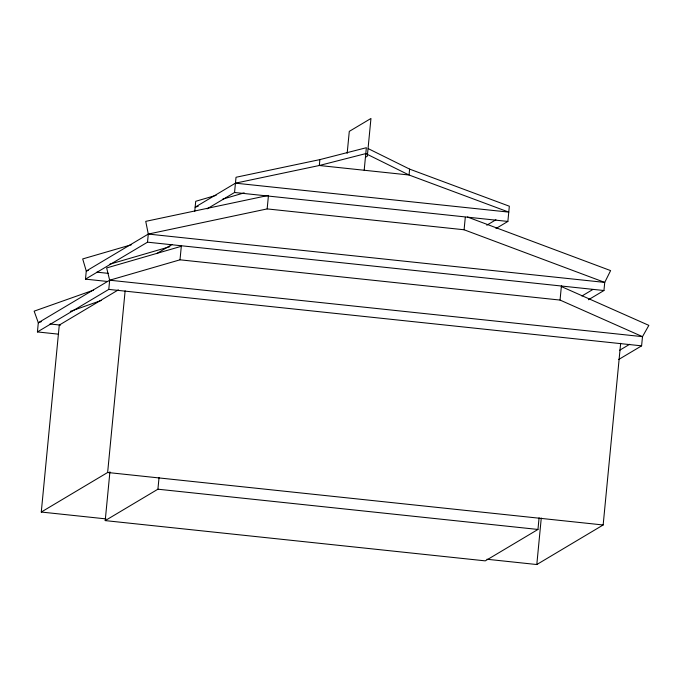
<?xml version="1.0" encoding="UTF-8"?>
<svg xmlns="http://www.w3.org/2000/svg" width="683" height="683" viewBox="0 0 683 683"><rect width="100%" height="100%" fill="white"/><g stroke="black" fill="none" stroke-linecap="round" stroke-linejoin="round"><path stroke-width="1.02" d="M58.61 334.175L37.428 331.929L38.308 322.743L34.15 311.158L93.434 290.164M106.002 518.901L41.279 512.045L59.276 325.082L118.364 289.865M107.726 281.498L85.486 279.142L86.271 271.031L82.694 258.934L131.571 244.702M37.428 331.929L108.785 289.404L109.664 280.209L106.65 267.941L181.311 246.298M41.279 512.045L107.641 472.491L125.134 290.813M539.083 517.782L537.965 529.453L485.263 560.863L105.216 520.608L109.92 471.799M85.486 279.142L147.519 242.175L148.296 234.064L145.735 221.36L267.42 195.611M105.216 520.608L157.918 489.199L159.045 477.528M41.313 321.676L38.308 322.743L109.664 280.209L180.005 259.813L181.379 245.59M194.749 211.329L195.714 201.289L216.152 195.321M207.069 208.87L234.551 192.486L236.019 177.264L319.883 159.609L366.353 147.707L364.184 170.255M88.312 270.442L86.271 271.031L148.296 234.064L267.155 208.913L268.462 195.389M319.883 159.609L319.32 165.499L235.447 183.164L195.15 207.18L198.215 206.283M347.16 153.385L349.286 131.384L370.954 118.466L367.317 156.185L365.516 157.269M368.231 148.638L409.612 169.111L409.04 175.002L508.775 212.114L235.447 183.164M588.439 299.76L603.951 290.523L604.728 282.412L464.09 229.77L465.294 217.296M495.969 228.532L507.87 221.437L509.339 206.215L409.612 169.111M618.73 359.471L641.602 345.846L642.49 336.651L560.051 300.068L561.417 285.844M486.928 559.249L536.804 564.534L541.278 518.055M536.804 564.534L603.157 524.979L620.651 343.301M156.62 253.641L172.065 244.437M486.791 225.211L495.943 219.755M581.925 296.004L592.87 289.481M619.618 350.277L629.683 344.283M70.306 311.405L101.306 300.435M222.743 199.129L244.198 192.862M109.724 264.201L169.896 246.683M234.551 192.486L507.87 221.437M267.155 208.913L464.09 229.77M148.296 234.064L604.728 282.412L610.611 270.605L467.377 216.998M147.519 242.175L603.951 290.523M180.005 259.813L560.051 300.068M96.858 272.158L108.512 273.388M109.664 280.209L642.49 336.651L648.85 325.373L561.349 286.553M108.785 289.404L641.602 345.846M49.961 323.973L60.556 325.099M107.641 472.491L603.157 524.979M157.918 489.199L537.965 529.453M365.781 153.607L319.32 165.499L409.04 175.002L365.781 153.607"/></g></svg>
